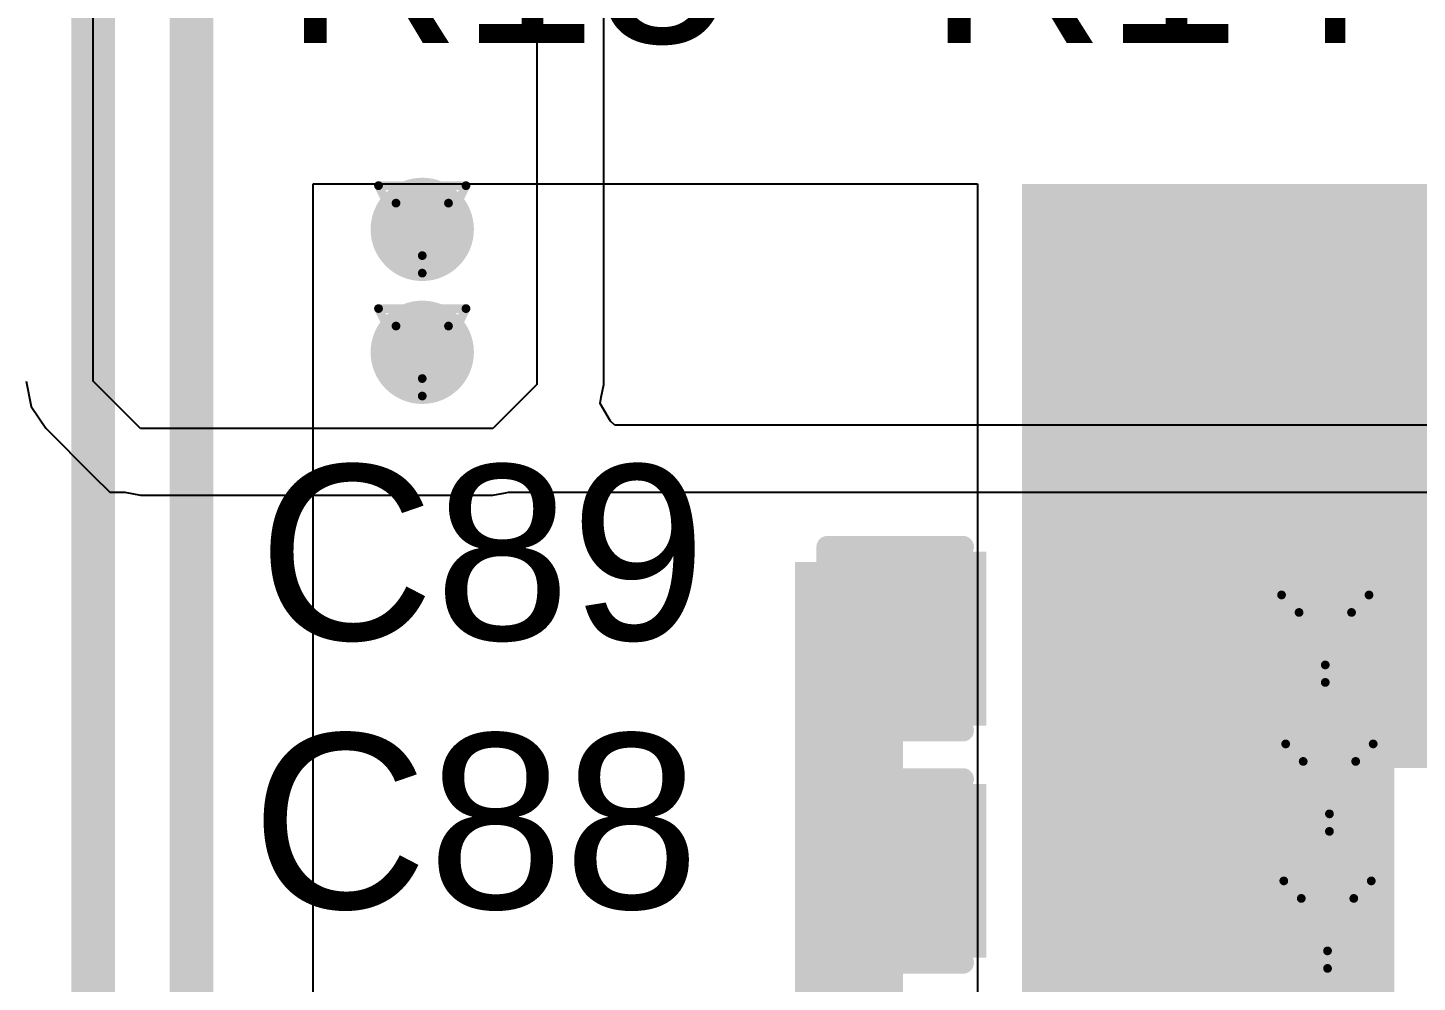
# Model space of a CAD drawing. Header units: inches. Extents: x -1 to 208, y -10 to 150.
# Drawn here: x 21.53 to 29.6, y 30.92 to 36.47 of the extents above; entities that cross this region are included whole.
import ezdxf

# ---------------------------------------------------------------- set-up
doc = ezdxf.new("R2010")
doc.units = ezdxf.units.IN
for name, color, linetype in [('Bottom Layer', 5, 'Continuous'), ('Drill Drawing', 1, 'Continuous'), ('Top Layer', 1, 'Continuous'), ('Top Overlay', 2, 'Continuous'), ('Top Paste', 8, 'Continuous'), ('Top Solder', 216, 'Continuous'), ('Via Holes', 16, 'Continuous')]:
    doc.layers.add(name, color=color, linetype=linetype)
doc.styles.add('Arial', font='', dxfattribs={"height": 0.2})
doc.styles.get('Arial').set_extended_font_data('Arial')

# ---------------------------------------------------------------- blocks, each defined once
blk = doc.blocks.new('C___0603_107')
at = {"layer": 'Top Layer'}
for points in [[(-0.38100254, 0.44450254), (-0.38100254, -0.44449746), (-1.14300254, -0.44449746), (-1.14300254, 0.44450254)], [(1.143, 0.4445), (1.143, -0.4445), (0.3809999999999999, -0.4445), (0.3809999999999999, 0.4445)]]:
    blk.add_hatch(color=1, dxfattribs=at).paths.add_polyline_path(points)
at = {"layer": 'Top Paste'}
for points in [[(-0.38100254, 0.44450254), (-0.38100254, -0.44449746), (-1.14300254, -0.44449746), (-1.14300254, 0.44450254)], [(1.143, 0.4445), (1.143, -0.4445), (0.3809999999999999, -0.4445), (0.3809999999999999, 0.4445)]]:
    blk.add_hatch(color=8, dxfattribs=at).paths.add_polyline_path(points)
at = {"layer": 'Top Solder'}
for points in [[(-0.32100266, 0.50450242), (-0.32100266, -0.50449734), (-1.20300242, -0.50449734), (-1.20300242, 0.50450242)], [(1.20299988, 0.50449988), (1.20299988, -0.50449988), (0.3210001199999999, -0.50449988), (0.3210001199999999, 0.50449988)]]:
    blk.add_hatch(color=216, dxfattribs=at).paths.add_polyline_path(points)
at = {"layer": 'Top Overlay'}
for points in [[(-0.4571999999999999, 0.53340254, 0.127, 0.127, 0), (-1.2446, 0.53340254, 0.127, 0.127, 0)], [(-1.2446, 0.53340254, 0.127, 0.127, 0), (-1.2446, -0.53339492, 0.127, 0.127, 0)], [(1.2446, 0.53340254, 0.127, 0.127, 0), (0.4571999999999999, 0.53340254, 0.127, 0.127, 0)], [(1.2446, 0.53340254, 0.127, 0.127, 0), (1.2446, -0.53339492, 0.127, 0.127, 0)], [(-0.4571999999999999, -0.53339492, 0.127, 0.127, 0), (-1.2446, -0.53339492, 0.127, 0.127, 0)], [(1.2446, -0.53339492, 0.127, 0.127, 0), (0.45720254, -0.53339492, 0.127, 0.127, 0)]]:
    blk.add_lwpolyline(points, format="xyseb", dxfattribs=at)
for points in [[(-1.27635, 0.53340254, 0.0635, 0.0635, 1), (-1.21285, 0.53340254, 0.0635, 0.0635, 1)], [(-1.27635, 0.53340254, 0.0635, 0.0635, 1), (-1.21285, 0.53340254, 0.0635, 0.0635, 1)], [(-0.4889499999999999, 0.53340254, 0.0635, 0.0635, 1), (-0.42545, 0.53340254, 0.0635, 0.0635, 1)], [(0.42545, 0.53340254, 0.0635, 0.0635, 1), (0.4889499999999999, 0.53340254, 0.0635, 0.0635, 1)], [(1.21285, 0.53340254, 0.0635, 0.0635, 1), (1.27635, 0.53340254, 0.0635, 0.0635, 1)], [(1.21285, 0.53340254, 0.0635, 0.0635, 1), (1.27635, 0.53340254, 0.0635, 0.0635, 1)], [(-1.27635, -0.53339492, 0.0635, 0.0635, 1), (-1.21285, -0.53339492, 0.0635, 0.0635, 1)], [(-1.27635, -0.53339492, 0.0635, 0.0635, 1), (-1.21285, -0.53339492, 0.0635, 0.0635, 1)], [(-0.4889499999999999, -0.53339492, 0.0635, 0.0635, 1), (-0.42545, -0.53339492, 0.0635, 0.0635, 1)], [(0.42545254, -0.53339492, 0.0635, 0.0635, 1), (0.4889525399999999, -0.53339492, 0.0635, 0.0635, 1)], [(1.21285, -0.53339492, 0.0635, 0.0635, 1), (1.27635, -0.53339492, 0.0635, 0.0635, 1)], [(1.21285, -0.53339492, 0.0635, 0.0635, 1), (1.27635, -0.53339492, 0.0635, 0.0635, 1)]]:
    blk.add_lwpolyline(points, format="xyseb", close=True, dxfattribs=at)
blk = doc.blocks.new('C___0603_108')
at = {"layer": 'Top Layer'}
for points in [[(-0.3809999999999999, 0.4445), (-0.3809999999999999, -0.4445), (-1.143, -0.4445), (-1.143, 0.4445)], [(1.143, 0.4445), (1.143, -0.4445), (0.3809999999999999, -0.4445), (0.3809999999999999, 0.4445)]]:
    blk.add_hatch(color=1, dxfattribs=at).paths.add_polyline_path(points)
at = {"layer": 'Top Paste'}
for points in [[(-0.3809999999999999, 0.4445), (-0.3809999999999999, -0.4445), (-1.143, -0.4445), (-1.143, 0.4445)], [(1.143, 0.4445), (1.143, -0.4445), (0.3809999999999999, -0.4445), (0.3809999999999999, 0.4445)]]:
    blk.add_hatch(color=8, dxfattribs=at).paths.add_polyline_path(points)
at = {"layer": 'Top Solder'}
for points in [[(-0.3210001199999999, 0.50449988), (-0.3210001199999999, -0.50449988), (-1.20299988, -0.50449988), (-1.20299988, 0.50449988)], [(1.20299988, 0.50449988), (1.20299988, -0.50449988), (0.3210001199999999, -0.50449988), (0.3210001199999999, 0.50449988)]]:
    blk.add_hatch(color=216, dxfattribs=at).paths.add_polyline_path(points)
at = {"layer": 'Top Overlay'}
for points in [[(-0.4571999999999999, 0.5334, 0.127, 0.127, 0), (-1.2446, 0.5334, 0.127, 0.127, 0)], [(-1.2446, 0.5334, 0.127, 0.127, 0), (-1.2446, -0.5334, 0.127, 0.127, 0)], [(1.2446, 0.5334, 0.127, 0.127, 0), (0.45720254, 0.5333974599999999, 0.127, 0.127, 0)], [(1.2446, 0.5334, 0.127, 0.127, 0), (1.2446, -0.5334, 0.127, 0.127, 0)], [(-0.4571999999999999, -0.5334, 0.127, 0.127, 0), (-1.2446, -0.5334, 0.127, 0.127, 0)], [(1.2446, -0.5334, 0.127, 0.127, 0), (0.45720254, -0.5333974599999999, 0.127, 0.127, 0)]]:
    blk.add_lwpolyline(points, format="xyseb", dxfattribs=at)
for points in [[(-1.27635, 0.5334, 0.0635, 0.0635, 1), (-1.21285, 0.5334, 0.0635, 0.0635, 1)], [(-1.27635, 0.5334, 0.0635, 0.0635, 1), (-1.21285, 0.5334, 0.0635, 0.0635, 1)], [(-0.4889499999999999, 0.5334, 0.0635, 0.0635, 1), (-0.42545, 0.5334, 0.0635, 0.0635, 1)], [(0.42545254, 0.5333974599999999, 0.0635, 0.0635, 1), (0.4889525399999999, 0.5333974599999999, 0.0635, 0.0635, 1)], [(1.21285, 0.5334, 0.0635, 0.0635, 1), (1.27635, 0.5334, 0.0635, 0.0635, 1)], [(1.21285, 0.5334, 0.0635, 0.0635, 1), (1.27635, 0.5334, 0.0635, 0.0635, 1)], [(-1.27635, -0.5334, 0.0635, 0.0635, 1), (-1.21285, -0.5334, 0.0635, 0.0635, 1)], [(-1.27635, -0.5334, 0.0635, 0.0635, 1), (-1.21285, -0.5334, 0.0635, 0.0635, 1)], [(-0.4889499999999999, -0.5334, 0.0635, 0.0635, 1), (-0.42545, -0.5334, 0.0635, 0.0635, 1)], [(0.42545254, -0.5333974599999999, 0.0635, 0.0635, 1), (0.4889525399999999, -0.5333974599999999, 0.0635, 0.0635, 1)], [(1.21285, -0.5334, 0.0635, 0.0635, 1), (1.27635, -0.5334, 0.0635, 0.0635, 1)], [(1.21285, -0.5334, 0.0635, 0.0635, 1), (1.27635, -0.5334, 0.0635, 0.0635, 1)]]:
    blk.add_lwpolyline(points, format="xyseb", close=True, dxfattribs=at)

msp = doc.modelspace()

# ---------------------------------------------------------------- hatches: boundary and pattern name
at = {"layer": 'Bottom Layer'}
h = msp.add_hatch(color=5, dxfattribs=at)
edge = h.paths.add_edge_path()
edge.add_arc((23.81969328, 35.29566982), 0.2999994, 0, 360)
h = msp.add_hatch(color=5, dxfattribs=at)
edge = h.paths.add_edge_path()
edge.add_arc((23.81969074, 34.58177742), 0.2999994, 0, 360)
h = msp.add_hatch(color=5, dxfattribs=at)
edge = h.paths.add_edge_path()
edge.add_arc((29.06363504, 32.91839745999999), 0.2999994, 0, 360)
h = msp.add_hatch(color=5, dxfattribs=at)
edge = h.paths.add_edge_path()
edge.add_arc((29.08777266, 32.05331156), 0.2999994, 0, 360)
h = msp.add_hatch(color=5, dxfattribs=at)
edge = h.paths.add_edge_path()
edge.add_arc((29.07672874, 31.25766164), 0.2999994, 0, 360)
at = {"layer": 'Top Layer'}
h = msp.add_hatch(color=1, dxfattribs=at)
edge = h.paths.add_edge_path()
edge.add_arc((23.81969328, 35.29566982), 0.2999994, 0, 360)
for points in [[(27.30269875999999, 32.16674287999999), (31.56378751999999, 32.16674287999999), (31.56378751999999, 35.56), (27.30269875999999, 35.56)], [(27.30269875999999, 30.0702599), (29.464, 30.0702599), (29.464, 35.07739745999999), (27.30269875999999, 35.07739745999999)], [(25.9842, 28.04321544), (26.61179844, 28.04321544), (26.61179844, 33.3629), (25.9842, 33.3629)]]:
    msp.add_hatch(color=1, dxfattribs=at).paths.add_polyline_path(points)
h = msp.add_hatch(color=1, dxfattribs=at)
edge = h.paths.add_edge_path()
edge.add_arc((23.81969074, 34.58177742), 0.2999994, 0, 360)
h = msp.add_hatch(color=1, dxfattribs=at)
edge = h.paths.add_edge_path()
edge.add_arc((29.06363504, 32.91839745999999), 0.2999994, 0, 360)
h = msp.add_hatch(color=1, dxfattribs=at)
edge = h.paths.add_edge_path()
edge.add_arc((29.08777266, 32.05331156), 0.2999994, 0, 360)
h = msp.add_hatch(color=1, dxfattribs=at)
edge = h.paths.add_edge_path()
edge.add_arc((29.07672874, 31.25766164), 0.2999994, 0, 360)
at = {"layer": 'Via Holes'}
h = msp.add_hatch(color=7, dxfattribs=at)
edge = h.paths.add_edge_path()
edge.add_arc((23.81969328, 35.29566982), 0.1499997, 0, 360)
h = msp.add_hatch(color=7, dxfattribs=at)
edge = h.paths.add_edge_path()
edge.add_arc((23.81969074, 34.58177742), 0.1499997, 0, 360)
h = msp.add_hatch(color=7, dxfattribs=at)
edge = h.paths.add_edge_path()
edge.add_arc((29.06363504, 32.91839745999999), 0.1499997, 0, 360)
h = msp.add_hatch(color=7, dxfattribs=at)
edge = h.paths.add_edge_path()
edge.add_arc((29.08777266, 32.05331156), 0.1499997, 0, 360)
h = msp.add_hatch(color=7, dxfattribs=at)
edge = h.paths.add_edge_path()
edge.add_arc((29.07672874, 31.25766164), 0.1499997, 0, 360)

# ---------------------------------------------------------------- linework, layer by layer
at = {"layer": 'Bottom Layer'}
for p, q in [((21.9084271, 34.41496799999999), (21.9084271, 36.96576046)), ((24.4856, 36.92055608), (24.4856, 34.39491469999999)), ((24.87406506, 34.39491469999999), (24.87406506, 36.92055608)), ((21.51996204, 34.41496799999999), (21.54953272, 34.26630942)), ((22.18363356, 34.13975645999999), (21.9084271, 34.41496799999999)), ((24.4856, 34.39491469999999), (24.22951466, 34.13975645999999)), ((24.85927718, 34.32057398), (24.87406252, 34.39421111999999)), ((24.87399394, 34.3945591), (24.87406506, 34.39491469999999)), ((24.87406252, 34.39421111999999), (24.87399394, 34.3945591)), ((24.85217026, 34.28484888), (24.85927718, 34.32057398)), ((21.54953272, 34.26630942), (21.6337388, 34.14028478)), ((24.91239112, 34.18200682), (24.85217026, 34.28484888)), ((21.6337388, 34.14028478), (21.90894526, 33.86507324)), ((24.22951466, 34.13975645999999), (22.18363356, 34.13975645999999)), ((24.93828388, 34.15784634), (24.91239112, 34.18200682)), ((37.80615247999999, 34.15786158), (24.93828388, 34.15784634)), ((21.90894526, 33.86507324), (21.90896558, 33.865058)), ((21.90896558, 33.865058), (22.00464484, 33.76937873999999)), ((22.00464484, 33.76937873999999), (22.0927041, 33.76937873999999)), ((22.0927041, 33.76937873999999), (22.18363102, 33.7512914)), ((22.18363102, 33.7512914), (24.22951466, 33.7512914)), ((24.22951466, 33.7512914), (24.30331436, 33.7659726)), ((24.30331436, 33.7659726), (24.32061938, 33.76938128)), ((24.32061938, 33.76938128), (38.44159698, 33.76939651999999))]:
    msp.add_line(p, q, dxfattribs=at)
at = {"layer": 'Drill Drawing'}
for points in [[(23.56569328, 35.54966982, 0.0508, 0.0508, 0), (24.07369328, 35.54966982, 0.0508, 0.0508, 0)], [(23.56569328, 35.54966982, 0.0508, 0.0508, 0), (23.81969328, 35.04166982, 0.0508, 0.0508, 0)], [(23.81969328, 35.04166982, 0.0508, 0.0508, 0), (24.07369328, 35.54966982, 0.0508, 0.0508, 0)], [(23.66729328, 35.44806982, 0.0508, 0.0508, 0), (23.97209328, 35.44806982, 0.0508, 0.0508, 0)], [(23.66729328, 35.44806982, 0.0508, 0.0508, 0), (23.81969328, 35.14326982, 0.0508, 0.0508, 0)], [(23.81969328, 35.14326982, 0.0508, 0.0508, 0), (23.97209328, 35.44806982, 0.0508, 0.0508, 0)], [(23.56569074, 34.83577742, 0.0508, 0.0508, 0), (24.07369074, 34.83577742, 0.0508, 0.0508, 0)], [(23.56569074, 34.83577742, 0.0508, 0.0508, 0), (23.81969074, 34.32777742, 0.0508, 0.0508, 0)], [(23.81969074, 34.32777742, 0.0508, 0.0508, 0), (24.07369074, 34.83577742, 0.0508, 0.0508, 0)], [(23.66729074, 34.73417742, 0.0508, 0.0508, 0), (23.97209074, 34.73417742, 0.0508, 0.0508, 0)], [(23.66729074, 34.73417742, 0.0508, 0.0508, 0), (23.81969074, 34.42937742, 0.0508, 0.0508, 0)], [(23.81969074, 34.42937742, 0.0508, 0.0508, 0), (23.97209074, 34.73417742, 0.0508, 0.0508, 0)], [(28.80963504, 33.17239746, 0.0508, 0.0508, 0), (29.31763504, 33.17239746, 0.0508, 0.0508, 0)], [(28.80963504, 33.17239746, 0.0508, 0.0508, 0), (29.06363504, 32.66439746, 0.0508, 0.0508, 0)], [(29.06363504, 32.66439746, 0.0508, 0.0508, 0), (29.31763504, 33.17239746, 0.0508, 0.0508, 0)], [(28.91123504, 33.07079745999999, 0.0508, 0.0508, 0), (29.21603504, 33.07079745999999, 0.0508, 0.0508, 0)], [(28.91123504, 33.07079745999999, 0.0508, 0.0508, 0), (29.06363504, 32.76599745999999, 0.0508, 0.0508, 0)], [(29.06363504, 32.76599745999999, 0.0508, 0.0508, 0), (29.21603504, 33.07079745999999, 0.0508, 0.0508, 0)], [(28.83377266, 32.30731156, 0.0508, 0.0508, 0), (29.34177266, 32.30731156, 0.0508, 0.0508, 0)], [(28.83377266, 32.30731156, 0.0508, 0.0508, 0), (29.08777266, 31.79931156, 0.0508, 0.0508, 0)], [(29.08777266, 31.79931156, 0.0508, 0.0508, 0), (29.34177266, 32.30731156, 0.0508, 0.0508, 0)], [(28.93537266, 32.20571156, 0.0508, 0.0508, 0), (29.24017266, 32.20571156, 0.0508, 0.0508, 0)], [(28.93537266, 32.20571156, 0.0508, 0.0508, 0), (29.08777266, 31.90091156, 0.0508, 0.0508, 0)], [(29.08777266, 31.90091156, 0.0508, 0.0508, 0), (29.24017266, 32.20571156, 0.0508, 0.0508, 0)], [(28.82272874, 31.51166164, 0.0508, 0.0508, 0), (29.33072874, 31.51166164, 0.0508, 0.0508, 0)], [(28.82272874, 31.51166164, 0.0508, 0.0508, 0), (29.07672874, 31.00366164, 0.0508, 0.0508, 0)], [(29.07672874, 31.00366164, 0.0508, 0.0508, 0), (29.33072874, 31.51166164, 0.0508, 0.0508, 0)], [(28.92432874, 31.41006164, 0.0508, 0.0508, 0), (29.22912874, 31.41006164, 0.0508, 0.0508, 0)], [(28.92432874, 31.41006164, 0.0508, 0.0508, 0), (29.07672874, 31.10526164, 0.0508, 0.0508, 0)], [(29.07672874, 31.10526164, 0.0508, 0.0508, 0), (29.22912874, 31.41006164, 0.0508, 0.0508, 0)]]:
    msp.add_lwpolyline(points, format="xyseb", dxfattribs=at)
for points in [[(23.55299328, 35.54966982, 0.0254, 0.0254, 1), (23.57839328, 35.54966982, 0.0254, 0.0254, 1)], [(23.55299328, 35.54966982, 0.0254, 0.0254, 1), (23.57839328, 35.54966982, 0.0254, 0.0254, 1)], [(24.06099328, 35.54966982, 0.0254, 0.0254, 1), (24.08639328, 35.54966982, 0.0254, 0.0254, 1)], [(24.06099328, 35.54966982, 0.0254, 0.0254, 1), (24.08639328, 35.54966982, 0.0254, 0.0254, 1)], [(23.65459328, 35.44806982, 0.0254, 0.0254, 1), (23.67999328, 35.44806982, 0.0254, 0.0254, 1)], [(23.65459328, 35.44806982, 0.0254, 0.0254, 1), (23.67999328, 35.44806982, 0.0254, 0.0254, 1)], [(23.95939328, 35.44806982, 0.0254, 0.0254, 1), (23.98479328, 35.44806982, 0.0254, 0.0254, 1)], [(23.95939328, 35.44806982, 0.0254, 0.0254, 1), (23.98479328, 35.44806982, 0.0254, 0.0254, 1)], [(23.80699328, 35.14326982, 0.0254, 0.0254, 1), (23.83239328, 35.14326982, 0.0254, 0.0254, 1)], [(23.80699328, 35.14326982, 0.0254, 0.0254, 1), (23.83239328, 35.14326982, 0.0254, 0.0254, 1)], [(23.80699328, 35.04166982, 0.0254, 0.0254, 1), (23.83239328, 35.04166982, 0.0254, 0.0254, 1)], [(23.80699328, 35.04166982, 0.0254, 0.0254, 1), (23.83239328, 35.04166982, 0.0254, 0.0254, 1)], [(23.55299074, 34.83577742, 0.0254, 0.0254, 1), (23.57839074, 34.83577742, 0.0254, 0.0254, 1)], [(23.55299074, 34.83577742, 0.0254, 0.0254, 1), (23.57839074, 34.83577742, 0.0254, 0.0254, 1)], [(24.06099074, 34.83577742, 0.0254, 0.0254, 1), (24.08639074, 34.83577742, 0.0254, 0.0254, 1)], [(24.06099074, 34.83577742, 0.0254, 0.0254, 1), (24.08639074, 34.83577742, 0.0254, 0.0254, 1)], [(23.65459074, 34.73417742, 0.0254, 0.0254, 1), (23.67999074, 34.73417742, 0.0254, 0.0254, 1)], [(23.65459074, 34.73417742, 0.0254, 0.0254, 1), (23.67999074, 34.73417742, 0.0254, 0.0254, 1)], [(23.95939074, 34.73417742, 0.0254, 0.0254, 1), (23.98479074, 34.73417742, 0.0254, 0.0254, 1)], [(23.95939074, 34.73417742, 0.0254, 0.0254, 1), (23.98479074, 34.73417742, 0.0254, 0.0254, 1)], [(23.80699074, 34.42937742, 0.0254, 0.0254, 1), (23.83239074, 34.42937742, 0.0254, 0.0254, 1)], [(23.80699074, 34.42937742, 0.0254, 0.0254, 1), (23.83239074, 34.42937742, 0.0254, 0.0254, 1)], [(23.80699074, 34.32777742, 0.0254, 0.0254, 1), (23.83239074, 34.32777742, 0.0254, 0.0254, 1)], [(23.80699074, 34.32777742, 0.0254, 0.0254, 1), (23.83239074, 34.32777742, 0.0254, 0.0254, 1)], [(28.79693504, 33.17239746, 0.0254, 0.0254, 1), (28.82233504, 33.17239746, 0.0254, 0.0254, 1)], [(28.79693504, 33.17239746, 0.0254, 0.0254, 1), (28.82233504, 33.17239746, 0.0254, 0.0254, 1)], [(29.30493504, 33.17239746, 0.0254, 0.0254, 1), (29.33033504, 33.17239746, 0.0254, 0.0254, 1)], [(29.30493504, 33.17239746, 0.0254, 0.0254, 1), (29.33033504, 33.17239746, 0.0254, 0.0254, 1)], [(28.89853504, 33.07079745999999, 0.0254, 0.0254, 1), (28.92393504, 33.07079745999999, 0.0254, 0.0254, 1)], [(28.89853504, 33.07079745999999, 0.0254, 0.0254, 1), (28.92393504, 33.07079745999999, 0.0254, 0.0254, 1)], [(29.20333504, 33.07079745999999, 0.0254, 0.0254, 1), (29.22873504, 33.07079745999999, 0.0254, 0.0254, 1)], [(29.20333504, 33.07079745999999, 0.0254, 0.0254, 1), (29.22873504, 33.07079745999999, 0.0254, 0.0254, 1)], [(29.05093504, 32.76599745999999, 0.0254, 0.0254, 1), (29.07633504, 32.76599745999999, 0.0254, 0.0254, 1)], [(29.05093504, 32.76599745999999, 0.0254, 0.0254, 1), (29.07633504, 32.76599745999999, 0.0254, 0.0254, 1)], [(29.05093504, 32.66439746, 0.0254, 0.0254, 1), (29.07633504, 32.66439746, 0.0254, 0.0254, 1)], [(29.05093504, 32.66439746, 0.0254, 0.0254, 1), (29.07633504, 32.66439746, 0.0254, 0.0254, 1)], [(28.82107266, 32.30731156, 0.0254, 0.0254, 1), (28.84647266, 32.30731156, 0.0254, 0.0254, 1)], [(28.82107266, 32.30731156, 0.0254, 0.0254, 1), (28.84647266, 32.30731156, 0.0254, 0.0254, 1)], [(29.32907266, 32.30731156, 0.0254, 0.0254, 1), (29.35447266, 32.30731156, 0.0254, 0.0254, 1)], [(29.32907266, 32.30731156, 0.0254, 0.0254, 1), (29.35447266, 32.30731156, 0.0254, 0.0254, 1)], [(28.92267266, 32.20571156, 0.0254, 0.0254, 1), (28.94807266, 32.20571156, 0.0254, 0.0254, 1)], [(28.92267266, 32.20571156, 0.0254, 0.0254, 1), (28.94807266, 32.20571156, 0.0254, 0.0254, 1)], [(29.22747266, 32.20571156, 0.0254, 0.0254, 1), (29.25287266, 32.20571156, 0.0254, 0.0254, 1)], [(29.22747266, 32.20571156, 0.0254, 0.0254, 1), (29.25287266, 32.20571156, 0.0254, 0.0254, 1)], [(29.07507266, 31.90091156, 0.0254, 0.0254, 1), (29.10047266, 31.90091156, 0.0254, 0.0254, 1)], [(29.07507266, 31.90091156, 0.0254, 0.0254, 1), (29.10047266, 31.90091156, 0.0254, 0.0254, 1)], [(29.07507266, 31.79931156, 0.0254, 0.0254, 1), (29.10047266, 31.79931156, 0.0254, 0.0254, 1)], [(29.07507266, 31.79931156, 0.0254, 0.0254, 1), (29.10047266, 31.79931156, 0.0254, 0.0254, 1)], [(28.81002874, 31.51166164, 0.0254, 0.0254, 1), (28.83542874, 31.51166164, 0.0254, 0.0254, 1)], [(28.81002874, 31.51166164, 0.0254, 0.0254, 1), (28.83542874, 31.51166164, 0.0254, 0.0254, 1)], [(29.31802874, 31.51166164, 0.0254, 0.0254, 1), (29.34342874, 31.51166164, 0.0254, 0.0254, 1)], [(29.31802874, 31.51166164, 0.0254, 0.0254, 1), (29.34342874, 31.51166164, 0.0254, 0.0254, 1)], [(28.91162874, 31.41006164, 0.0254, 0.0254, 1), (28.93702874, 31.41006164, 0.0254, 0.0254, 1)], [(28.91162874, 31.41006164, 0.0254, 0.0254, 1), (28.93702874, 31.41006164, 0.0254, 0.0254, 1)], [(29.21642874, 31.41006164, 0.0254, 0.0254, 1), (29.24182874, 31.41006164, 0.0254, 0.0254, 1)], [(29.21642874, 31.41006164, 0.0254, 0.0254, 1), (29.24182874, 31.41006164, 0.0254, 0.0254, 1)], [(29.06402874, 31.10526164, 0.0254, 0.0254, 1), (29.08942874, 31.10526164, 0.0254, 0.0254, 1)], [(29.06402874, 31.10526164, 0.0254, 0.0254, 1), (29.08942874, 31.10526164, 0.0254, 0.0254, 1)], [(29.06402874, 31.00366164, 0.0254, 0.0254, 1), (29.08942874, 31.00366164, 0.0254, 0.0254, 1)], [(29.06402874, 31.00366164, 0.0254, 0.0254, 1), (29.08942874, 31.00366164, 0.0254, 0.0254, 1)]]:
    msp.add_lwpolyline(points, format="xyseb", close=True, dxfattribs=at)
at = {"layer": 'Top Layer'}
for p, q in [((23.1853994, 28.04321544), (23.1853994, 35.56)), ((23.1853994, 35.56), (27.0437229, 35.56)), ((27.0437229, 35.56), (27.0437229, 35.0774)), ((27.0437229, 35.0774), (27.0437229, 32.16674287999999)), ((27.0437229, 32.16674287999999), (27.0437229, 30.0702599))]:
    msp.add_line(p, q, dxfattribs=at)
for points in [[(21.9084271, 29.18757688, 0.254, 0.254, 0), (21.9084271, 44.55864088, 0.254, 0.254, 0)], [(22.47953086, 26.37144332, 0.254, 0.254, 0), (22.47953086, 43.15582936, 0.254, 0.254, 0)], [(28.1790013, 31.5695076, 0.508, 0.508, 0), (28.1790013, 32.91839745999999, 0.508, 0.508, 0)], [(28.1790013, 32.91839745999999, 0.508, 0.508, 0), (29.06363504, 32.91839745999999, 0.508, 0.508, 0)], [(28.79446616, 31.76000506, 0.508, 0.508, 0), (29.08777266, 32.05331156, 0.508, 0.508, 0)], [(28.17899876, 31.63300506, 0.508, 0.508, 0), (28.30599876, 31.76000506, 0.508, 0.508, 0)], [(28.30599876, 31.76000506, 0.508, 0.508, 0), (28.79446616, 31.76000506, 0.508, 0.508, 0)], [(28.17899876, 31.56950506, 0.508, 0.508, 0), (28.17899876, 31.63300506, 0.508, 0.508, 0)], [(28.17899876, 31.56950506, 0.508, 0.508, 0), (28.1790013, 31.5695076, 0.508, 0.508, 0)]]:
    msp.add_lwpolyline(points, format="xyseb", dxfattribs=at)
for points in [[(28.0520013, 32.91839745999999, 0.254, 0.254, 1), (28.3060013, 32.91839745999999, 0.254, 0.254, 1)], [(28.0520013, 32.91839745999999, 0.254, 0.254, 1), (28.3060013, 32.91839745999999, 0.254, 0.254, 1)], [(28.93663504, 32.91839745999999, 0.254, 0.254, 1), (29.19063504, 32.91839745999999, 0.254, 0.254, 1)], [(28.96077266, 32.05331156, 0.254, 0.254, 1), (29.21477266, 32.05331156, 0.254, 0.254, 1)], [(28.17899876, 31.76000506, 0.254, 0.254, 1), (28.43299876, 31.76000506, 0.254, 0.254, 1)], [(28.17899876, 31.76000506, 0.254, 0.254, 1), (28.43299876, 31.76000506, 0.254, 0.254, 1)], [(28.66746616, 31.76000506, 0.254, 0.254, 1), (28.92146616, 31.76000506, 0.254, 0.254, 1)], [(28.66746616, 31.76000506, 0.254, 0.254, 1), (28.92146616, 31.76000506, 0.254, 0.254, 1)], [(28.05199876, 31.63300506, 0.254, 0.254, 1), (28.30599876, 31.63300506, 0.254, 0.254, 1)], [(28.05199876, 31.63300506, 0.254, 0.254, 1), (28.30599876, 31.63300506, 0.254, 0.254, 1)], [(28.05199876, 31.56950506, 0.254, 0.254, 1), (28.30599876, 31.56950506, 0.254, 0.254, 1)], [(28.05199876, 31.56950506, 0.254, 0.254, 1), (28.30599876, 31.56950506, 0.254, 0.254, 1)], [(28.0520013, 31.5695076, 0.254, 0.254, 1), (28.3060013, 31.5695076, 0.254, 0.254, 1)], [(28.0520013, 31.5695076, 0.254, 0.254, 1), (28.3060013, 31.5695076, 0.254, 0.254, 1)]]:
    msp.add_lwpolyline(points, format="xyseb", close=True, dxfattribs=at)

# ---------------------------------------------------------------- block references
at = {"rotation": 180}
for name, p in [('C___0603_107', (27.41699876, 32.9184)), ('C___0603_108', (27.41699876, 31.56950506))]:
    msp.add_blockref(name, p, dxfattribs=at)

# ---------------------------------------------------------------- texts
at = {"layer": 'Top Overlay', "style": 'Arial'}
for s, p in [('R15', (23.0160195, 36.37883758)), ('R14', (26.7552043, 36.37883758)), ('C89', (22.86537972, 32.91164106)), ('C88', (22.82644152, 31.35103966))]:
    msp.add_text(s, height=1.016, dxfattribs=at).set_placement(p)

doc.saveas('drawing.dxf')
